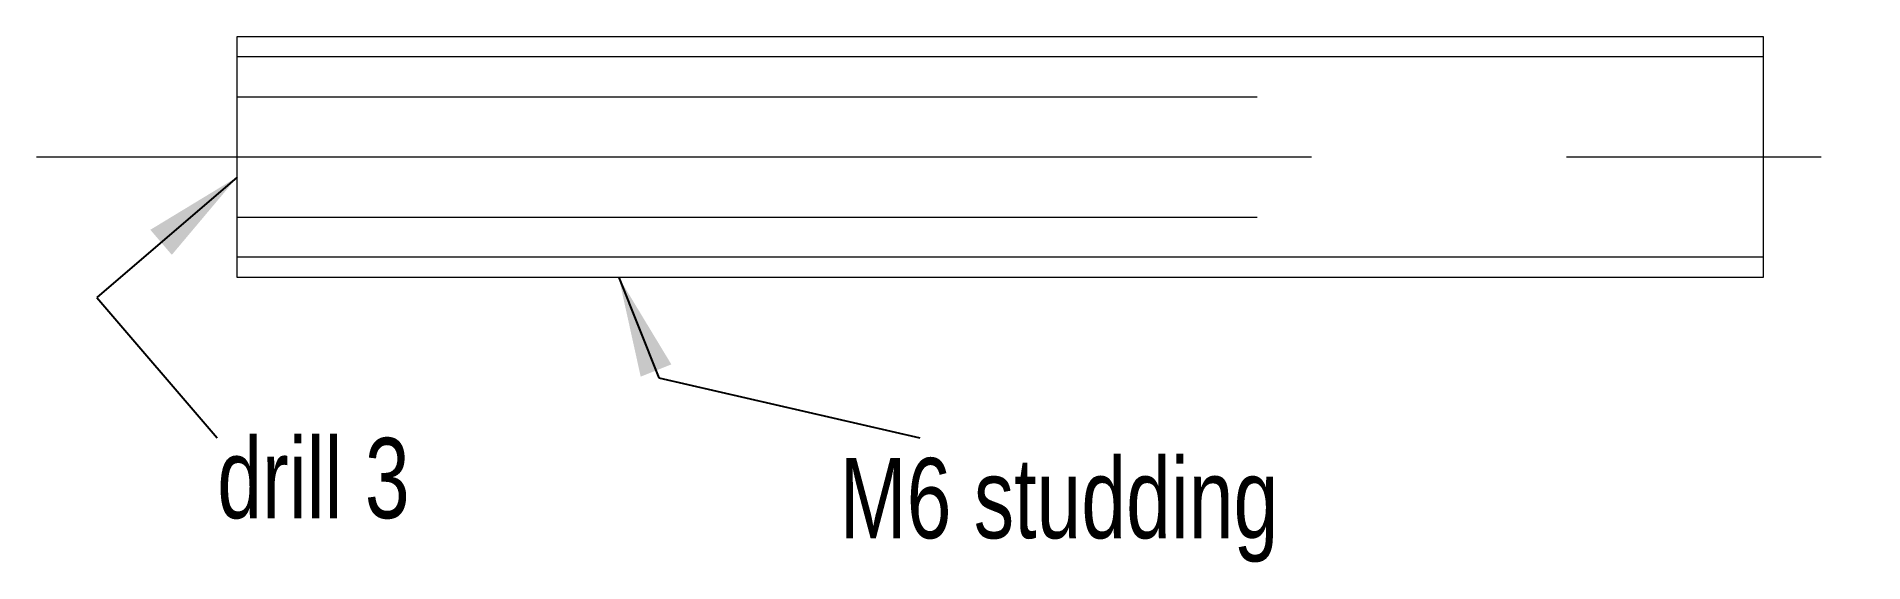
# Model space of a CAD drawing. Header units: millimetres. Extents: x -21.5 to 24, y -5.1 to 8.
import ezdxf

# ---------------------------------------------------------------- set-up
doc = ezdxf.new("R2010")
doc.units = ezdxf.units.MM
doc.linetypes.add('CENTER', pattern=[50.8, 31.75, -6.35, 6.35, -6.35])
doc.linetypes.add('DASHEDX2', pattern=[38.1, 25.4, -12.7])
doc.layers.get('0').update_dxf_attribs({"linetype": 'CONTINUOUS', "lineweight": 0})
doc.styles.get("Standard").update_dxf_attribs({"font": 'txt', "width": 0.75})
doc.dimstyles.get("Standard").update_dxf_attribs({"dimtxt": 2.5, "dimasz": 2.5, "dimexe": 1.25, "dimexo": 0.625, "dimtad": 1, "dimtxsty": 'Standard', "dimcen": 2.5, "dimadec": 0, "dimazin": 0, "dimtfac": 1, "dimtmove": 0, "dimatfit": 3, "dimfxl": 1, "dimarcsym": 0})

msp = doc.modelspace()

# ---------------------------------------------------------------- linework, layer by layer
at = {"lineweight": 18}
for p, q in [((-16.5, 8), (21.5, 8)), ((-16.5, 2), (-16.5, 8)), ((21.5, 8), (21.5, 2)), ((21.5, 2), (-16.5, 2))]:
    msp.add_line(p, q, dxfattribs=at)
at = {"lineweight": 5}
for p, q in [((-16.5, 7.5), (21.5, 7.5)), ((21.5, 2.5), (-16.5, 2.5))]:
    msp.add_line(p, q, dxfattribs=at)
at = {"linetype": 'DASHEDX2', "lineweight": 5}
for p, q in [((-16.5, 6.5), (21.5, 6.5)), ((-16.5, 3.5), (21.5, 3.5))]:
    msp.add_line(p, q, dxfattribs=at)
at = {"linetype": 'CENTER', "lineweight": 5}
msp.add_line((-21.5, 5), (24, 5), dxfattribs=at)

# ---------------------------------------------------------------- texts
at = {"lineweight": 5, "char_height": 2, "width": 100, "attachment_point": 1}
for s, insert in [('drill\\~3', (-17, -2)), ('M6\\~studding', (-1.5, -2.5))]:
    msp.add_mtext(s, dxfattribs=dict(at, insert=insert))

# ---------------------------------------------------------------- leaders
at = {"lineweight": 5}
for points in [[(-16.5, 4.5), (-20, 1.5), (-17, -2)], [(-7, 2), (-6, -0.5), (0.5, -2)]]:
    msp.add_leader(points, dimstyle='Standard', dxfattribs=at)

doc.saveas('drawing.dxf')
